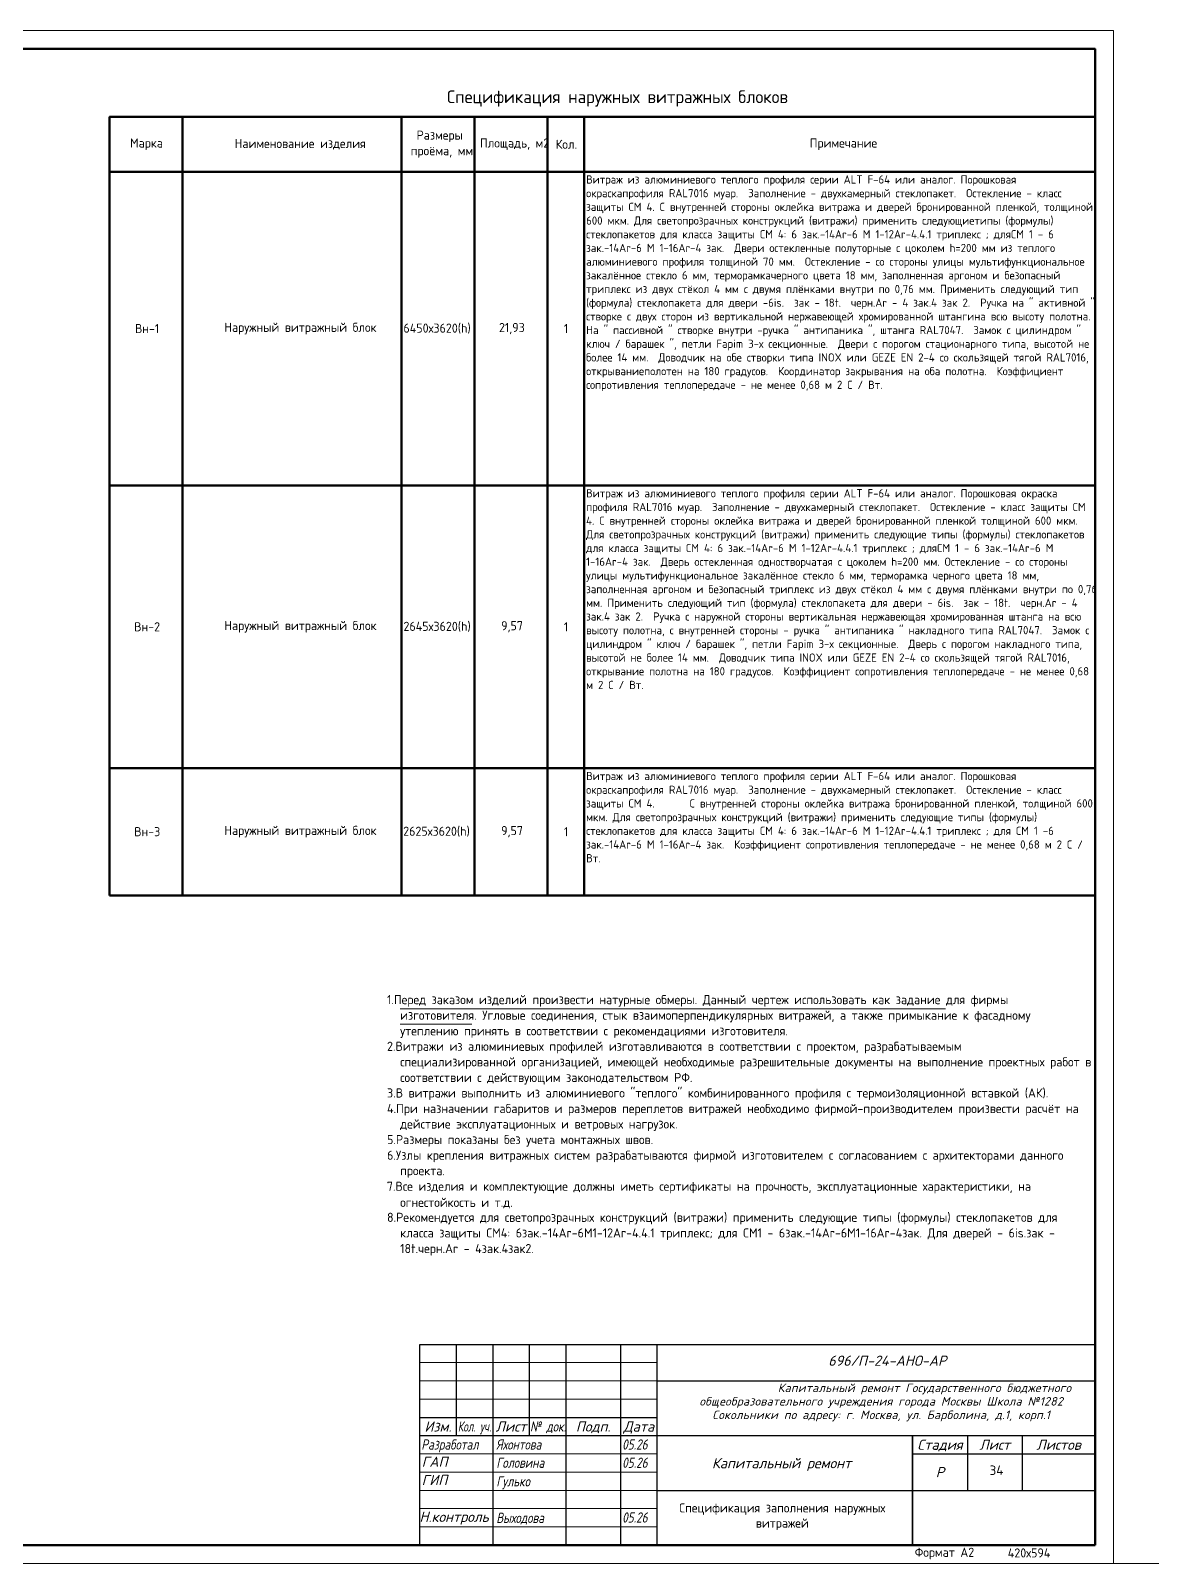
# Model space of a CAD drawing. Header units: millimetres. Extents: x -11345 to 411485, y -9810 to 73012.
# Drawn here: x -2550.2 to -2243.2, y 70053.3 to 70473.2 of the extents above; entities that cross this region are included whole.
import ezdxf
from ezdxf.enums import TextEntityAlignment as Align

# ---------------------------------------------------------------- set-up
doc = ezdxf.new("R2010")
doc.units = ezdxf.units.MM
for name, color, linetype, lineweight in [('+АР_Текст', 250, 'Continuous', 9), ('СПДС__АР_Рамка чертежа', 7, 'Continuous', 50), ('Стены штриховка', 7, 'Continuous', 9), ('Узлы', 7, 'Continuous', 18)]:
    doc.layers.add(name, color=color, linetype=linetype, lineweight=lineweight)
for name, color, linetype in [('PDF _Аннотация', 7, 'Continuous'), ('PDF _Линии', 7, 'Continuous'), ('PDF _Основная надпись', 7, 'Continuous'), ('PDF _Текст', 7, 'Continuous')]:
    doc.layers.add(name, color=color, linetype=linetype)
doc.styles.add('MtXpl_GOST_Common', font='GOST_Common.ttf')
doc.styles.add('PDF GOST Common', font='GOST_Common.ttf')
doc.styles.add('PDF ISOCPEUR', font='isocpeur.ttf')
doc.styles.add('Юля', font='isocpeui.ttf', dxfattribs={"height": 2.8})

msp = doc.modelspace()

# ---------------------------------------------------------------- linework, layer by layer
at = {"layer": 'PDF _Аннотация', "lineweight": 9}
for points in [[(-2448.96471, 70205.22777), (-2375.38982, 70205.22777), (-2373.9505, 70205.22777), (-2299.57128, 70205.22777)], [(-2448.96471, 70200.95213), (-2429.27983, 70200.95213)]]:
    msp.add_lwpolyline(points, dxfattribs=at)
at = {"layer": 'PDF _Линии', "lineweight": 50}
msp.add_lwpolyline([(-2528.5396, 70236.25792), (-2528.5396, 70271.09804), (-2528.5396, 70348.56757), (-2528.5396, 70434.54605), (-2528.5396, 70449.5743), (-2258.58157, 70449.5743), (-2258.58157, 70434.54605), (-2258.58157, 70348.56757), (-2258.58157, 70271.09804), (-2258.58157, 70236.25792), (-2398.57705, 70236.25792), (-2408.56766, 70236.25792), (-2428.54887, 70236.25792), (-2448.57242, 70236.25792), (-2508.55839, 70236.25792)], close=True, dxfattribs=at)
for points in [[(-2508.55839, 70449.5743), (-2508.55839, 70434.54605), (-2508.55839, 70348.56757), (-2508.55839, 70271.09804), (-2508.55839, 70236.25792)], [(-2448.57242, 70449.5743), (-2448.57242, 70434.54605), (-2448.57242, 70348.56757), (-2448.57242, 70271.09804), (-2448.57242, 70236.25792)], [(-2428.54887, 70449.5743), (-2428.54887, 70434.54605), (-2428.54887, 70348.56757), (-2428.54887, 70271.09804), (-2428.54887, 70236.25792)], [(-2408.56766, 70449.5743), (-2408.56766, 70434.54605), (-2408.56766, 70348.56757), (-2408.56766, 70271.09804), (-2408.56766, 70236.25792)], [(-2398.57705, 70449.5743), (-2398.57705, 70434.54605), (-2398.57705, 70348.56757), (-2398.57705, 70271.09804), (-2398.57705, 70236.25792)], [(-2258.58157, 70434.54605), (-2398.57705, 70434.54605), (-2408.56766, 70434.54605), (-2428.54887, 70434.54605), (-2448.57242, 70434.54605), (-2508.55839, 70434.54605), (-2528.5396, 70434.54605)], [(-2258.58157, 70348.56757), (-2398.57705, 70348.56757), (-2408.56766, 70348.56757), (-2428.54887, 70348.56757), (-2448.57242, 70348.56757), (-2508.55839, 70348.56757), (-2528.5396, 70348.56757)], [(-2258.58157, 70271.09804), (-2398.57705, 70271.09804), (-2408.56766, 70271.09804), (-2428.54887, 70271.09804), (-2448.57242, 70271.09804), (-2508.55839, 70271.09804), (-2528.5396, 70271.09804)]]:
    msp.add_lwpolyline(points, dxfattribs=at)
at = {"layer": 'PDF _Основная надпись', "lineweight": 20}
msp.add_lwpolyline([(-2847.51934, 70053.25202), (-2253.58626, 70053.25202), (-2253.58626, 70473.19615), (-2847.51934, 70473.19615)], close=True, dxfattribs=at)
at = {"layer": 'PDF _Основная надпись', "lineweight": 50}
msp.add_lwpolyline([(-2258.58157, 70058.24733), (-2258.58157, 70468.20085), (-2827.53813, 70468.20085), (-2827.53813, 70058.24733)], close=True, dxfattribs=at)
at = {"layer": 'СПДС__АР_Рамка чертежа', "linetype": 'Continuous', "lineweight": 25, "transparency": 33554687}
for p, q in [((-2443.58626, 70113.25202), (-2258.58626, 70113.25202)), ((-2443.58626, 70058.25202), (-2443.58626, 70113.25202)), ((-2433.58626, 70113.25202), (-2433.58626, 70088.25202)), ((-2423.58626, 70113.25202), (-2423.58626, 70058.25202)), ((-2413.58626, 70113.25202), (-2413.58626, 70088.25202)), ((-2403.58626, 70113.25202), (-2403.58626, 70058.25202)), ((-2388.58626, 70113.25202), (-2388.58626, 70058.25202)), ((-2378.58626, 70058.25202), (-2378.58626, 70113.25202)), ((-2378.58626, 70103.25202), (-2258.58626, 70103.25202)), ((-2443.58626, 70093.25202), (-2378.58626, 70093.25202)), ((-2443.58626, 70088.25202), (-2258.58626, 70088.25202)), ((-2308.58626, 70058.25202), (-2308.58626, 70088.25202)), ((-2308.58626, 70088.25202), (-2308.58626, 70058.25202)), ((-2293.58626, 70088.25202), (-2293.58626, 70073.25202)), ((-2278.58626, 70088.25202), (-2278.58626, 70073.25202)), ((-2308.58626, 70083.25202), (-2258.58626, 70083.25202)), ((-2378.58626, 70073.25202), (-2258.58626, 70073.25202))]:
    msp.add_line(p, q, dxfattribs=at)
at = {"layer": 'СПДС__АР_Рамка чертежа', "linetype": 'Continuous', "lineweight": 25, "ltscale": 100, "transparency": 33554687}
for p, q in [((-2258.58626, 70058.25202), (-2258.58626, 70113.25202)), ((-2443.58626, 70058.25202), (-2258.58626, 70058.25202))]:
    msp.add_line(p, q, dxfattribs=at)
at = {"layer": 'СПДС__АР_Рамка чертежа', "linetype": 'Continuous', "lineweight": 5, "transparency": 33554687}
for p, q in [((-2443.58626, 70108.25202), (-2378.58626, 70108.25202)), ((-2443.58626, 70103.25202), (-2378.58626, 70103.25202)), ((-2443.58626, 70098.25202), (-2378.58626, 70098.25202)), ((-2443.58626, 70083.25202), (-2378.58626, 70083.25202)), ((-2443.58626, 70078.25202), (-2378.58626, 70078.25202)), ((-2443.58626, 70073.25202), (-2378.58626, 70073.25202)), ((-2443.58626, 70068.25202), (-2378.58626, 70068.25202)), ((-2443.58626, 70063.25202), (-2378.58626, 70063.25202))]:
    msp.add_line(p, q, dxfattribs=at)
at = {"layer": 'Стены штриховка', "color": 1}
msp.add_line((-8597.61235, 70053.25202), (10799.93893, 70053.25202), dxfattribs=at)

# ---------------------------------------------------------------- texts
at = {"layer": '+АР_Текст', "color": 18, "linetype": 'Continuous', "ltscale": 100, "true_color": 0x000000, "transparency": 33554687, "insert": (-2371.06465, 70102.50592), "char_height": 2.8, "width": 107.7887718, "attachment_point": 1, "line_spacing_factor": 0.95, "style": 'Юля'}
msp.add_mtext('\\pxqc;{\\T1.05;      \\H0.83333x;        Капитальный ремонт Государственного бюджетного общеобразовательного учреждения города Москвы Школа №1282 Сокольники по адресу: г. Москва, ул. Барболина, д.1, корп.1}', dxfattribs=at)
at = {"layer": 'PDF _Текст', "attachment_point": 4, "style": 'PDF GOST Common'}
for s, insert, char_height in [('Спецификация наружных витражных блоков', (-2436.10974, 70454.60343), 3.5000256), ('Размеры', (-2444.4497, 70444.23245), 2.499997), ('Марка', (-2522.93843, 70442.07337), 2.499997), ('Наименование изделия', (-2494.27778, 70442.07337), 2.4999974), ('Площадь, м2', (-2427.09245, 70442.07337), 2.4999974), ('Кол.', (-2406.34838, 70442.07337), 2.499997), ('Примечание', (-2336.75, 70442.07337), 2.499997), ('проёма, мм', (-2446.05844, 70439.95663), 2.499997), ('Вн-1', (-2521.58371, 70391.56795), 2.499997), ('Наружный витражный блок', (-2497.1142, 70391.56795), 2.4999974), ('6450х3620(h)', (-2448.04776, 70391.56795), 2.4999974), ('21,93', (-2421.88527, 70391.56795), 2.499997), ('1', (-2404.10464, 70391.56795), 2.5), ('Наружный витражный блок', (-2497.1142, 70309.86179), 2.4999974), ('2645х3620(h)', (-2448.04132, 70309.86179), 2.4999974), ('Вн-2', (-2521.7954, 70309.86179), 2.499997), ('1', (-2404.10464, 70309.86179), 2.5), ('Вн-3', (-2521.7954, 70253.72585), 2.499997), ('Наружный витражный блок', (-2497.1142, 70253.72585), 2.4999974), ('2625х3620(h)', (-2448.12217, 70253.72585), 2.4999974), ('9,57', (-2421.2926, 70253.72585), 2.499997), ('1', (-2404.10464, 70253.72585), 2.5), ('1.Перед заказом изделий произвести натурные обмеры. Данный чертеж использовать как задание для фирмы', (-2452.54666, 70207.36923), 2.4999974), ('изготовителя. Угловые соединения, стык взаимоперпендикулярных витражей, а также примыкание к фасадному', (-2448.94822, 70203.09342), 2.49999739), ('утеплению принять в соответствии с рекомендациями изготовителя.', (-2448.94822, 70198.81761), 2.4999974), ('2.Витражи из алюминиевых профилей изготавливаются в соответствии с проектом, разрабатываемым', (-2452.54666, 70194.58413), 2.4999974), ('специализированной организацией, имеющей необходимые разрешительные документы на выполнение проектных работ в', (-2448.94822, 70190.30831), 2.49999739), ('соответствии с действующим законодательством РФ.', (-2448.94822, 70186.03249), 2.4999974), ('3.В витражи выполнить из алюминиевого "теплого" комбинированного профиля с термоизоляционной вставкой (АК).', (-2452.54666, 70181.79901), 2.49999739), ('4.При назначении габаритов и размеров переплетов витражей необходимо фирмой-производителем произвести расчёт на', (-2452.54666, 70177.5232), 2.49999739), ('действие эксплуатационных и ветровых нагрузок.', (-2448.94822, 70173.28972), 2.4999974), ('5.Размеры показаны без учета монтажных швов.', (-2452.54666, 70169.01391), 2.4999974), ('6.Узлы крепления витражных систем разрабатываются фирмой изготовителем с согласованием с архитекторами данного', (-2452.54666, 70164.7381), 2.49999739), ('проекта.', (-2448.94822, 70160.50462), 2.499997), ('7.Все изделия и комплектующие должны иметь сертификаты на прочность, эксплуатационные характеристики, на', (-2452.58899, 70156.2288), 2.49999739), ('огнестойкость и т.д.', (-2448.94822, 70151.95299), 2.4999974), ('8.Рекомендуется для светопрозрачных конструкций (витражи) применить следующие типы (формулы) стеклопакетов для', (-2452.54666, 70147.71951), 2.49999739), ('класса защиты СМ4: 6зак.-14Ar-6М1-12Ar-4.4.1 триплекс; для СМ1 - 6зак.-14Ar-6М1-16Ar-4зак. Для дверей - 6is.зак -', (-2448.94822, 70143.44369), 2.49999739), ('18t.черн.Ar - 4зак.4зак2.', (-2448.94822, 70139.16788), 2.4999974), ('Формат А2', (-2308.00468, 70055.93766), 2.499997), ('420х594', (-2282.51909, 70056.107), 2.499997)]:
    msp.add_mtext(s, dxfattribs=dict(at, insert=insert, char_height=char_height))
at = {"layer": 'PDF _Текст'}
for s, insert, char_height, width, attachment_point, style in [('Витраж из алюминиевого теплого профиля серии ALT F-64 или аналог. Порошковая окраскапрофиля RAL7016 муар.  Заполнение - двухкамерный стеклопакет.  Остекление - класс защиты СМ 4. С внутренней стороны оклейка витража и дверей бронированной пленкой, толщиной 600 мкм. Для светопрозрачных конструкций (витражи) применить следующиетипы (формулы) стеклопакетов для класса защиты СМ 4: 6 зак.-14Ar-6 М 1-12Ar-4.4.1 триплекс ; дляСМ 1 - 6 зак.-14Ar-6 М 1-16Ar-4 зак.  Двери остекленные полуторные с цоколем h=200 мм из теплого алюминиевого профиля толщиной 70 мм.  Остекление - со стороны улицы мультифункциональное закалённое стекло 6 мм, терморамкачерного цвета 18 мм, заполненная аргоном и безопасный триплекс из двух стёкол 4 мм с двумя плёнками внутри по 0,76 мм. Применить следующий тип (формула) стеклопакета для двери -6is.  зак - 18t.  черн.Ar - 4 зак.4 зак 2.  Ручка на " активной " створке с двух сторон из вертикальной нержавеющей хромированной штангина всю высоту полотна.  На " пассивной " створке внутри -ручка " антипаника ", штанга RAL7047.  Замок с цилиндром " ключ / барашек ", петли Fapim 3-х секционные.  Двери с порогом стационарного типа, высотой не более 14 мм.  Доводчик на обе створки типа INOX или GEZE EN 2-4 со скользящей тягой RAL7016, открываниеполотен на 180 градусов.  Координатор закрывания на оба полотна.  Коэффициент сопротивления теплопередаче - не менее 0,68 м 2 С / Вт.', (-2398.00846, 70433.54484), 2.25, 139.896, 1, 'MtXpl_GOST_Common'), ('Витраж из алюминиевого теплого профиля серии ALT F-64 или аналог. Порошковая окраска профиля RAL7016 муар.  Заполнение - двухкамерный стеклопакет.  Остекление - класс защиты СМ 4. С внутренней стороны оклейка витража и дверей бронированной пленкой толщиной 600 мкм. Для светопрозрачных конструкций (витражи) применить следующие типы (формулы) стеклопакетов для класса защиты СМ 4: 6 зак.-14Ar-6 М 1-12Ar-4.4.1 триплекс ; дляСМ 1 - 6 зак.-14Ar-6 М 1-16Ar-4 зак.  Дверь остекленная одностворчатая с цоколем h=200 мм. Остекление - со стороны улицы мультифункциональное закалённое стекло 6 мм, терморамка черного цвета 18 мм, заполненная аргоном и безопасный триплекс из двух стёкол 4 мм с двумя плёнками внутри по 0,76 мм. Применить следующий тип (формула) стеклопакета для двери - 6is.  зак - 18t.  черн.Ar - 4 зак.4 зак 2.  Ручка с наружной стороны вертикальная нержавеющая хромированная штанга на всю высоту полотна, с внутренней стороны - ручка " антипаника " накладного типа RAL7047.  Замок с цилиндром " ключ / барашек ", петли Fapim 3-х секционные.  Дверь с порогом накладного типа, высотой не более 14 мм.  Доводчик типа INOX или GEZE EN 2-4 со скользящей тягой RAL7016, открывание полотна на 180 градусов.  Коэффициент сопротивления теплопередаче - не менее 0,68 м 2 С / Вт.', (-2398.00846, 70347.56287), 2.25, 139.8514602, 1, 'MtXpl_GOST_Common'), ('9,57', (-2421.2926, 70309.86179), 2.499997, 3.5514875, 4, 'PDF GOST Common'), ('Витраж из алюминиевого теплого профиля серии ALT F-64 или аналог. Порошковая окраскапрофиля RAL7016 муар.  Заполнение - двухкамерный стеклопакет.  Остекление - класс защиты СМ 4.^I С внутренней стороны оклейка витража бронированной пленкой, толщиной 600 мкм. Для светопрозрачных конструкций (витражи) применить следующие типы (формулы) стеклопакетов для класса защиты СМ 4: 6 зак.-14Ar-6 М 1-12Ar-4.4.1 триплекс ; для СМ 1 -6 зак.-14Ar-6 М 1-16Ar-4 зак.  Коэффициент сопротивления теплопередаче - не менее 0,68 м 2 С / Вт.', (-2398.00846, 70270.09019), 2.25, 139.896, 1, 'MtXpl_GOST_Common'), ('Спецификация заполнения наружных витражей', (-2344.28919, 70069.69648), 2.4999974, 58.6985739, 2, 'PDF GOST Common')]:
    msp.add_mtext(s, dxfattribs=dict(at, insert=insert, char_height=char_height, width=width, attachment_point=attachment_point, style=style))
at = {"layer": 'СПДС__АР_Рамка чертежа', "linetype": 'Continuous', "lineweight": 5, "transparency": 33554687, "style": 'Юля'}
for s, p in [('Изм.', (-2438.58626, 70090.75202)), ('Лист', (-2418.58626, 70090.75202)), ('Подп.', (-2396.08626, 70090.75202)), ('Дата', (-2383.58626, 70090.75202)), ('Стадия', (-2301.08626, 70085.75202)), ('Лист', (-2286.08626, 70085.75202)), ('Листов', (-2268.58626, 70085.75202)), ('Р', (-2301.08626, 70078.25202))]:
    msp.add_text(s, height=2.8, dxfattribs=at).set_placement(p, align=Align.MIDDLE_CENTER)
for s, width, p in [('Кол. уч.', 0.7, (-2428.58626, 70090.75202)), ('№ док.', 0.8, (-2408.44008, 70090.75202))]:
    msp.add_text(s, height=2.8, dxfattribs=dict(at, width=width)).set_placement(p, align=Align.MIDDLE_CENTER)
at = {"layer": 'СПДС__АР_Рамка чертежа', "linetype": 'Continuous', "lineweight": 5, "transparency": 33554687, "style": 'Юля', "width": 0.8}
for s, p in [('Разработал', (-2443.13562, 70084.41914)), ('Яхонтова', (-2422.60449, 70084.41914)), ('05.26', (-2388.13562, 70084.41914)), ('Головина', (-2422.60449, 70079.41914)), ('05.26', (-2388.13562, 70079.41914)), ('Гулько', (-2422.60449, 70074.31914)), ('Выходова', (-2422.60449, 70064.31914)), ('05.26', (-2388.13562, 70064.41914))]:
    msp.add_text(s, height=2.8, dxfattribs=at).set_placement(p)
at = {"layer": 'СПДС__АР_Рамка чертежа', "linetype": 'Continuous', "lineweight": 5, "transparency": 33554687, "style": 'Юля'}
for s, p in [('ГАП', (-2443.05406, 70079.69161)), ('ГИП', (-2443.05406, 70074.69161)), ('Н.контроль', (-2443.65618, 70064.60566))]:
    msp.add_text(s, height=2.8, dxfattribs=at).set_placement(p)
at = {"layer": 'СПДС__АР_Рамка чертежа', "linetype": 'Continuous', "lineweight": 25, "transparency": 33554687, "char_height": 2.8, "attachment_point": 1, "style": 'Юля'}
for s, insert, width in [('696/П-24-АНО-АР', (-2331.68593, 70110.17962), 51.2682614), ('\\pxqc;Капитальный ремонт', (-2379.41246, 70082.09989), 69.8751407)]:
    msp.add_mtext(s, dxfattribs=dict(at, insert=insert, width=width))
at = {"layer": 'Узлы', "transparency": 33554687, "style": 'PDF ISOCPEUR'}
msp.add_text('34', height=2.6, dxfattribs=at).set_placement((-2285.61275, 70078.75465), align=Align.MIDDLE_CENTER)

doc.saveas('drawing.dxf')
